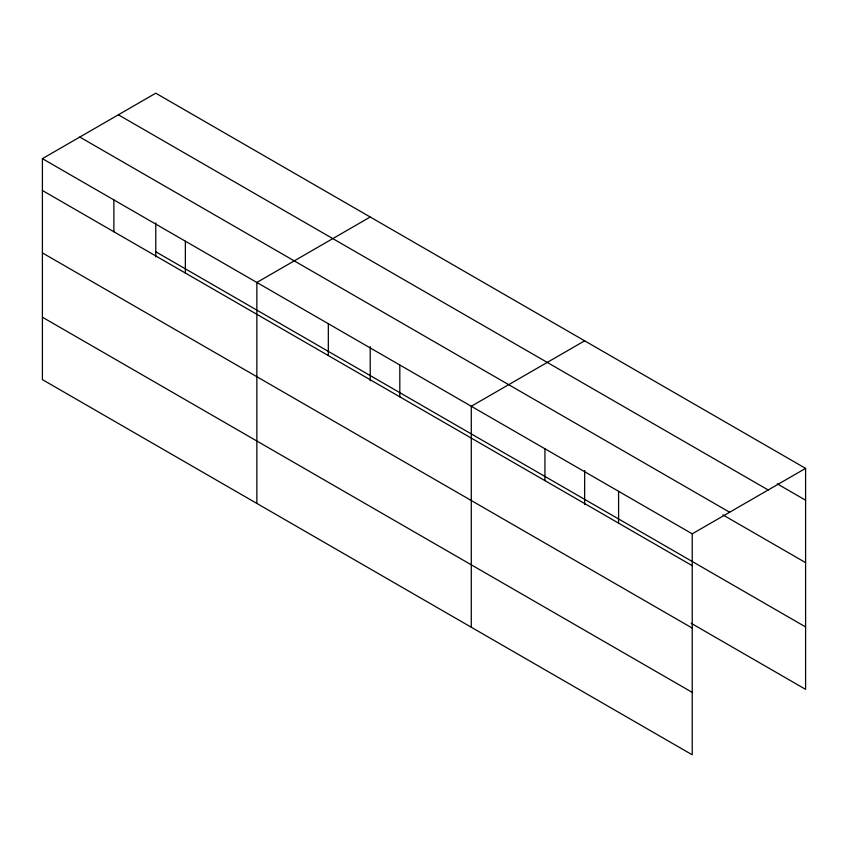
<?xml version="1.0" encoding="UTF-8"?>
<svg xmlns="http://www.w3.org/2000/svg" width="848" height="848" viewBox="0 0 848 848"><rect width="100%" height="100%" fill="white"/><g stroke="black" fill="none" stroke-linecap="round" stroke-linejoin="round"><path stroke-width="1.27" d="M42.4 158.65L692.233 533.827L692.233 754.805L42.4 379.618L42.4 158.65L155.767 93.195L805.6 468.382L805.6 689.35L691.162 623.28M370.216 217.003L256.849 282.458L256.849 503.436M584.654 340.822L471.287 406.266L471.287 627.244M692.233 533.827L805.6 468.382M777.277 483.858L805.6 500.214M118.36 114.798L768.193 489.974M79.807 137.058L729.64 512.234M722.888 514.874L805.6 562.627M155.767 251.761L805.6 626.937M42.4 190.493L692.233 565.669M42.4 252.905L692.233 628.082M42.4 317.205L692.233 692.381M618.584 491.31L618.584 523.152M584.654 470.502L584.654 504.571M544.935 448.793L544.935 480.625M399.811 365L399.811 396.843M370.216 346.694L370.216 380.763M328.324 323.735L328.324 355.566M185.362 241.192L185.362 273.035M155.767 222.886L155.767 256.955M113.886 199.927L113.886 231.758"/></g></svg>
